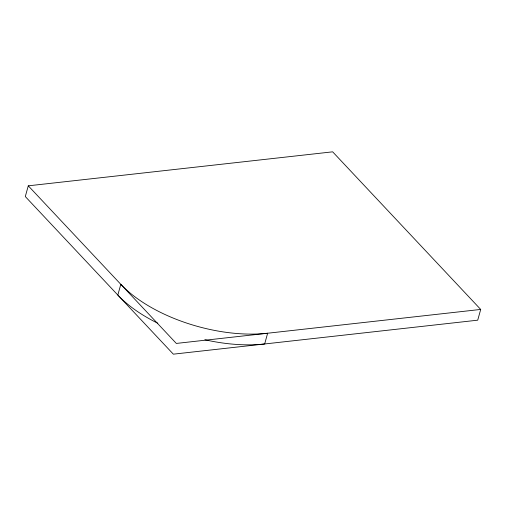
<?xml version="1.0" encoding="UTF-8"?>
<svg xmlns="http://www.w3.org/2000/svg" width="506" height="506" viewBox="0 0 506 506"><rect width="100%" height="100%" fill="white"/><g stroke="black" fill="none" stroke-linecap="round" stroke-linejoin="round"><path stroke-width="0.76" d="M28.279 185.822L25.3 196.562L173.349 354.168L477.721 320.178L480.7 309.438L332.651 151.832L28.279 185.822L176.328 343.429L480.7 309.438M204.854 339.741A109.872 54.268 15.5 0 0 264.663 343.972L267.642 333.233A109.872 54.268 15.5 0 1 120.807 284.321L117.828 295.061A109.872 54.268 15.5 0 0 157.821 323.252"/></g></svg>
